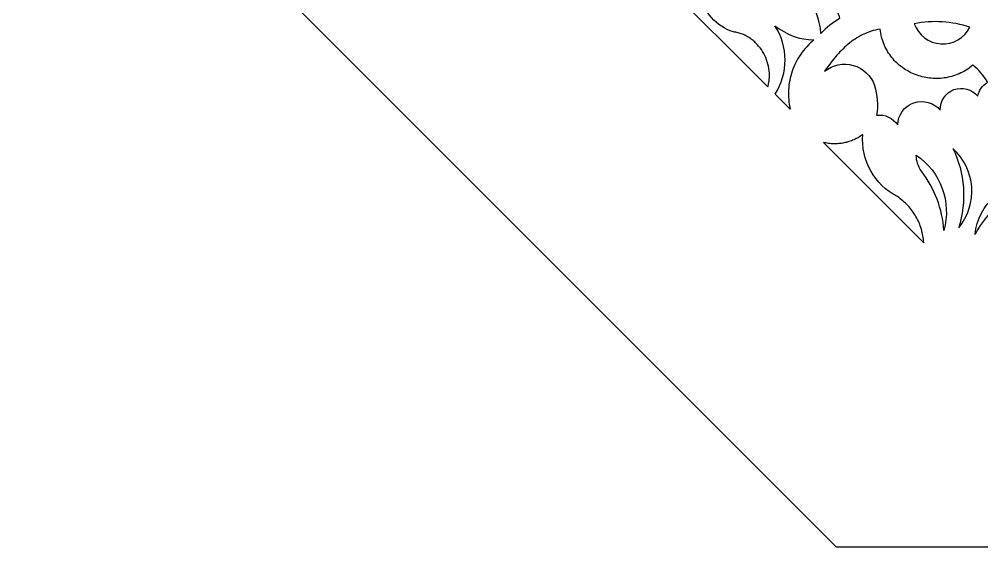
# Model space of a CAD drawing. Extents: x 3927 to 5087, y -513 to 1114.
# Drawn here: x 4060.8 to 4304, y -512.6 to -379.2 of the extents above; entities that cross this region are included whole.
import ezdxf

# ---------------------------------------------------------------- set-up
doc = ezdxf.new("R2010")
doc.units = 0
doc.layers.add('LAYER_1', color=18, linetype='CONTINUOUS')

msp = doc.modelspace()

# ---------------------------------------------------------------- linework, layer by layer
at = {"layer": 'LAYER_1'}
msp.add_lwpolyline([(4747.65, -512.56), (5087.41, -172.81), (5087.41, 307.68), (4747.65, 647.44), (4267.16, 647.44), (3927.41, 307.68), (3927.41, -172.81), (4267.16, -512.56)], close=True, dxfattribs=at)
msp.add_lwpolyline([(4222.85, -369.24), (4249.92, -396.31), (4250, -396.02), (4250.06, -395.73), (4250.12, -395.44), (4250.17, -395.15), (4250.22, -394.86), (4250.25, -394.57), (4250.28, -394.28), (4250.3, -393.99), (4250.31, -393.7), (4250.31, -393.41), (4250.31, -393.12), (4250.3, -392.83), (4250.25, -392.25), (4250.17, -391.67), (4250.07, -391.11), (4249.94, -390.54), (4249.78, -389.99), (4249.59, -389.45), (4249.38, -388.91), (4249.14, -388.39), (4248.88, -387.88), (4248.59, -387.38), (4248.28, -386.9), (4247.95, -386.44), (4247.59, -385.99), (4247.21, -385.57), (4246.81, -385.16), (4246.61, -384.97), (4246.39, -384.78), (4246.18, -384.6), (4245.95, -384.42), (4245.73, -384.25), (4245.5, -384.08), (4245.26, -383.93), (4245.02, -383.77), (4244.78, -383.63), (4244.53, -383.49), (4244.27, -383.36), (4244.02, -383.24), (4243.75, -383.12), (4243.49, -383.01), (4243.22, -382.91), (4242.95, -382.82), (4242.67, -382.73), (4242.39, -382.65), (4242.1, -382.59), (4241.81, -382.53), (4241.52, -382.47), (4241.23, -382.43, -0.629529), (4238.02, -361.19, -0.138658)], format="xyb", dxfattribs=at)
for points in [[(4268.06, -379.04, 0.071392), (4263.34, -382.79, 0.152277), (4259.39, -372.78, 0.253658), (4266.18, -375.14, -0.106904)], [(4251.82, -398.21), (4251.76, -398.13, 0.294067), (4251.71, -380.85, 0.165792), (4261.58, -384.46), (4261.1, -384.86), (4260.64, -385.28), (4260.19, -385.71), (4259.77, -386.16), (4259.36, -386.62), (4258.97, -387.09), (4258.59, -387.57), (4258.24, -388.07), (4257.9, -388.57), (4257.58, -389.09), (4257.28, -389.61), (4257, -390.15), (4256.74, -390.69), (4256.49, -391.24), (4256.27, -391.8), (4256.06, -392.37), (4255.88, -392.94), (4255.71, -393.52), (4255.57, -394.11), (4255.44, -394.7), (4255.34, -395.29), (4255.26, -395.89), (4255.19, -396.49), (4255.15, -397.09), (4255.13, -397.7), (4255.13, -398.31), (4255.15, -398.92), (4255.19, -399.53), (4255.25, -400.14), (4255.34, -400.75), (4255.45, -401.36), (4255.58, -401.97)], [(4305.44, -395.14, 0.101667), (4301.74, -390.87), (4301.32, -391.2), (4300.89, -391.51), (4300.46, -391.81), (4300.02, -392.08), (4299.58, -392.34), (4299.13, -392.58), (4298.68, -392.8), (4298.23, -393.01), (4297.77, -393.2), (4297.31, -393.37), (4296.85, -393.53), (4296.38, -393.67), (4295.92, -393.79), (4295.45, -393.9), (4294.98, -393.99), (4294.51, -394.06), (4294.04, -394.12), (4293.57, -394.17), (4293.1, -394.19), (4292.63, -394.21), (4292.16, -394.2), (4291.69, -394.19), (4291.23, -394.15), (4290.76, -394.11), (4290.3, -394.04), (4289.85, -393.97), (4289.39, -393.88), (4288.94, -393.77), (4288.5, -393.65), (4288.06, -393.52), (4287.62, -393.37), (4287.19, -393.21), (4286.76, -393.04), (4286.34, -392.85), (4285.92, -392.65), (4285.52, -392.44), (4285.12, -392.21), (4284.72, -391.97), (4284.34, -391.72), (4283.96, -391.45), (4283.59, -391.18), (4283.23, -390.89), (4282.88, -390.59), (4282.54, -390.27), (4282.21, -389.95), (4281.88, -389.61), (4281.57, -389.26), (4281.27, -388.9), (4280.99, -388.53), (4280.71, -388.15), (4280.44, -387.76), (4280.19, -387.36), (4279.95, -386.94), (4279.73, -386.52), (4279.51, -386.08), (4279.32, -385.64), (4279.13, -385.18), (4278.96, -384.72), (4278.81, -384.24), (4278.67, -383.76), (4278.55, -383.26), (4278.44, -382.76), (4278.35, -382.25), (4278.27, -381.73), (4277.69, -381.83), (4277.11, -381.96), (4276.55, -382.1), (4276, -382.27), (4275.46, -382.46), (4274.93, -382.66), (4274.41, -382.88), (4273.9, -383.12), (4273.4, -383.37), (4272.91, -383.65), (4272.43, -383.93), (4271.96, -384.23), (4271.5, -384.55), (4271.05, -384.88), (4270.61, -385.22), (4270.17, -385.57), (4269.75, -385.94), (4269.33, -386.31), (4268.92, -386.7), (4268.52, -387.09), (4268.13, -387.5), (4267.74, -387.91), (4267.36, -388.33), (4266.99, -388.76), (4266.63, -389.2), (4266.27, -389.64), (4265.92, -390.09), (4265.58, -390.54), (4264.91, -391.45), (4264.26, -392.38, -0.52106), (4276.87, -395.95, -0.114668), (4277.42, -403.47, -0.284712), (4282.74, -405.95, -0.696648), (4293.49, -402.23, -0.726017), (4302.95, -398.68, -0.20843)], [(4301, -381.23, 0.130387), (4286.91, -380.37, 0.658893)], [(4263.97, -410.36), (4289.32, -435.71), (4289.29, -435.27), (4289.24, -434.83), (4289.19, -434.4), (4289.12, -433.97), (4289.04, -433.54), (4288.94, -433.12), (4288.83, -432.7), (4288.72, -432.28), (4288.59, -431.87), (4288.45, -431.46), (4288.29, -431.06), (4288.13, -430.66), (4287.95, -430.26), (4287.77, -429.87), (4287.57, -429.49), (4287.36, -429.11), (4287.14, -428.74), (4286.91, -428.38), (4286.67, -428.02), (4286.42, -427.67), (4286.16, -427.32), (4285.89, -426.99), (4285.61, -426.66), (4285.32, -426.33), (4285.02, -426.02), (4284.71, -425.71), (4284.39, -425.42), (4284.06, -425.13), (4283.72, -424.85), (4283.38, -424.58), (4283.02, -424.31), (4282.65, -424.06, -0.303459), (4273.93, -408.35), (4273.66, -408.54), (4273.38, -408.73), (4273.1, -408.91), (4272.82, -409.08), (4272.53, -409.25), (4272.24, -409.4), (4271.95, -409.55), (4271.65, -409.69), (4271.35, -409.82), (4271.04, -409.94), (4270.74, -410.05), (4270.43, -410.15), (4270.11, -410.25), (4269.8, -410.34), (4269.48, -410.41), (4269.16, -410.48), (4268.84, -410.54), (4268.52, -410.59), (4268.2, -410.63), (4267.88, -410.67), (4267.55, -410.69), (4267.22, -410.71), (4266.9, -410.71), (4266.57, -410.71), (4266.24, -410.7), (4265.92, -410.68), (4265.59, -410.65), (4265.26, -410.61), (4264.94, -410.56), (4264.61, -410.5), (4264.29, -410.43)], [(4298.15, -431.92, 0.400641), (4296.69, -411.9, -0.191625)], [(4294.41, -432.64, 0.148801), (4288.71, -417.63, -0.149579), (4287.44, -413.58, -0.32029)], [(4302.29, -433.63, -0.400641), (4317.49, -420.51, 0.191625)]]:
    msp.add_lwpolyline(points, format="xyb", close=True, dxfattribs=at)

doc.saveas('drawing.dxf')
